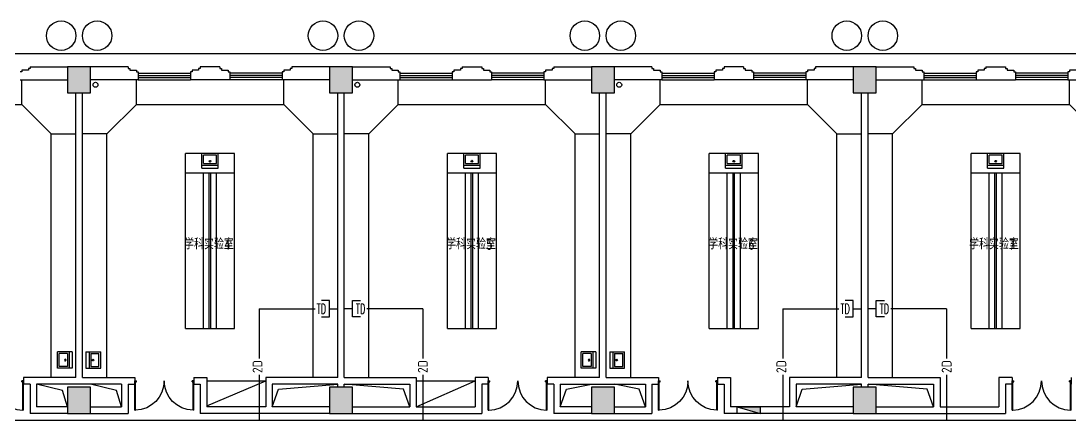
# Model space of a CAD drawing. Extents: x 190999 to 834799, y -200814 to 215286.
# Drawn here: x 586010 to 618085, y 95386 to 107586 of the extents above; entities that cross this region are included whole.
import ezdxf
from ezdxf.enums import TextEntityAlignment as Align

# ---------------------------------------------------------------- set-up
doc = ezdxf.new("R2010")
doc.units = 0
doc.header["$LTSCALE"] = 1000
doc.header["$MEASUREMENT"] = 0
for name, color, linetype in [('00-EQUIP', 3, 'Continuous'), ('00-SIG_TEXT', 7, 'Continuous'), ('00-WIRE-4', 6, 'Continuous'), ('A-墙线', 2, 'Continuous'), ('A-外包装修', 250, 'Continuous'), ('A-外窗', 145, 'Continuous'), ('A-家具', 250, 'Continuous'), ('A-门', 167, 'Continuous'), ('COLUMN', 2, 'Continuous'), ('EQUIP_消火栓', 6, 'Continuous'), ('PUB_HATCH', 250, 'Continuous'), ('房间名称', 7, 'Continuous'), ('桥架', 1, 'Continuous'), ('洞口线', 177, 'Continuous'), ('雨水管', 3, 'Continuous')]:
    doc.layers.add(name, color=color, linetype=linetype)
doc.styles.add('-GBCBIGGBENOR', font='GBENOR.shx', dxfattribs={"bigfont": 'GBCBIG.shx'})
doc.styles.add('_COMPLEX', font='COMPLEX.shx', dxfattribs={"width": 0.5})
doc.styles.add('_TCH_DIM', font='SIMPLEX', dxfattribs={"bigfont": 'GBCBIG'})
doc.styles.get("Standard").update_dxf_attribs({"font": 'simhei.ttf'})
doc.styles.add('zz-1', font='arial.ttf', dxfattribs={"width": 0.8})

# ---------------------------------------------------------------- blocks, each defined once
blk = doc.blocks.new('m1800')
at = {"layer": 'A-墙线'}
for p, q in [((-900, -100), (-900, 100)), ((900, -100), (900, 100))]:
    blk.add_line(p, q, dxfattribs=at)
at = {"layer": 'A-门'}
for p, q in [((-900, 900), (-900, 0)), ((-900, 900), (-880, 900)), ((-880, 900), (-880, 50)), ((880, 900), (880, 50)), ((900, 900), (880, 900)), ((900, 900), (900, 0)), ((-900, 50), (-870, 50)), ((-900, 0), (-850, 0)), ((-870, 50), (-870, 30)), ((-870, 30), (-850, 30)), ((-850, 30), (-850, 0)), ((850, 30), (850, 0)), ((870, 30), (850, 30)), ((900, 0), (850, 0)), ((870, 50), (870, 30)), ((900, 50), (870, 50))]:
    blk.add_line(p, q, dxfattribs=at)
for centre, start, end in [((-900, 0), 0, 88.7267), ((900, 0), 91.2733, 180)]:
    blk.add_arc(centre, 900, start, end, dxfattribs=at)
blk = doc.blocks.new('$TwtSys$00000434')
for p, q in [((-0.5, 0.5), (-0.5, -0.5)), ((-0.5, -0.5), (0.5, 0.5)), ((0.5, 0.5), (-0.5, 0.5)), ((0.5, -0.5), (0.5, 0.5)), ((-0.5, -0.5), (0.5, -0.5))]:
    blk.add_line(p, q)
blk.add_solid([(0.5, -0.5), (0.5, 0.5), (-0.5, -0.5)])
blk = doc.blocks.new('$plan$00001609')
at = {"linetype": 'Continuous'}
for p, q in [((0, -251), (0, 251)), ((0, 251), (450, 251)), ((93, -251), (93, 251)), ((146, -199), (146, 199)), ((146, 199), (397, 199)), ((397, 199), (397, -199)), ((450, 251), (450, -251)), ((0, -251), (450, -251)), ((146, -199), (397, -199))]:
    blk.add_line(p, q, dxfattribs=at)
blk.add_line((238, 2), (238, 0))
blk.add_arc((212, 0), 26, 4.716, 0, dxfattribs=at)
at = {"style": 'zz-1'}
for tag in ['YSIZE', 'XSIZE']:
    blk.add_attdef(tag, (0, 0), '', height=0.5, dxfattribs=at)
blk = doc.blocks.new('_LINKPT1')
at = {"color": 0}
blk.add_line((0, 0), (0, 0), dxfattribs=at)
blk = doc.blocks.new('IO37IMB6')
for p, q in [((-0.5, 0.499), (-0.5, 0.999)), ((0.5, 0.999), (0.5, 0.499)), ((0.5, 0.499), (-0.5, 0.499)), ((0, 0.5), (0, 0))]:
    blk.add_line(p, q)
at = {"xscale": 0.002, "yscale": 0.002, "zscale": 0.002}
for p in [(0, 1.384), (-0.5, 0.499), (0, 0), (0.5, 0.499)]:
    blk.add_blockref('_LINKPT1', p, dxfattribs=at)
at = {"style": '_COMPLEX', "width": 0.6, "flags": 8}
blk.add_attdef('$TEXT$', text='', height=0.6, dxfattribs=at).set_placement((0, 1), align=Align.MIDDLE_CENTER)
at = {"flags": 9}
blk.add_attdef('A', (0, 0), '', height=0.00002, dxfattribs=at)

msp = doc.modelspace()

# ---------------------------------------------------------------- hatches: boundary and pattern name
at = {"layer": 'PUB_HATCH'}
for points in [[(587434.6, 105386.5), (588134.6, 105386.5), (588134.6, 106186.5), (587434.6, 106186.5)], [(595434.6, 105386.5), (596134.6, 105386.5), (596134.6, 106186.5), (595434.6, 106186.5)], [(603434.6, 105386.5), (604134.6, 105386.5), (604134.6, 106186.5), (603434.6, 106186.5)], [(611434.6, 105386.5), (612134.6, 105386.5), (612134.6, 106186.5), (611434.6, 106186.5)], [(587434.6, 95586.5), (588134.6, 95586.5), (588134.6, 96386.5), (587434.6, 96386.5)], [(595434.6, 95586.5), (596134.6, 95586.5), (596134.6, 96386.5), (595434.6, 96386.5)], [(603434.6, 95586.5), (604134.6, 95586.5), (604134.6, 96386.5), (603434.6, 96386.5)], [(611434.6, 95586.5), (612134.6, 95586.5), (612134.6, 96386.5), (611434.6, 96386.5)]]:
    msp.add_hatch(color=256, dxfattribs=at).paths.add_polyline_path(points)

# ---------------------------------------------------------------- linework, layer by layer
at = {"layer": '00-WIRE-4'}
for p, q in [((593284.6, 98786.5), (593284.6, 97270.6)), ((593284.6, 98786.5), (594992.7, 98786.5)), ((598284.6, 98786.5), (596576.4, 98786.5)), ((598284.6, 98786.5), (598284.6, 97270.6)), ((609284.6, 98786.5), (609284.6, 97270.6)), ((609284.6, 98786.5), (610992.7, 98786.5)), ((614284.6, 98786.5), (612576.4, 98786.5)), ((614284.6, 98786.5), (614284.6, 97270.6)), ((593284.6, 96770), (593284.6, 95386.5)), ((598284.6, 96770), (598284.6, 95386.5)), ((609284.6, 96770), (609284.6, 95386.5)), ((614284.6, 96770), (614284.6, 95386.5))]:
    msp.add_line(p, q, dxfattribs=at)
at = {"layer": 'A-墙线'}
for p, q in [((586284.6, 106186.5), (587434.6, 106186.5)), ((586284.6, 106186.5), (586284.6, 106136.5)), ((589284.6, 106186.5), (588134.6, 106186.5)), ((589284.6, 106186.5), (589284.6, 106136.5)), ((592084.6, 106186.5), (591484.6, 106186.5)), ((591484.6, 106186.5), (591484.6, 106136.5)), ((592084.6, 106186.5), (592084.6, 106136.5)), ((595434.6, 106186.5), (594284.6, 106186.5)), ((594284.6, 106186.5), (594284.6, 106136.5)), ((596134.6, 106186.5), (597284.6, 106186.5)), ((597284.6, 106186.5), (597284.6, 106136.5)), ((599484.6, 106186.5), (600084.6, 106186.5)), ((599484.6, 106186.5), (599484.6, 106136.5)), ((600084.6, 106186.5), (600084.6, 106136.5)), ((602284.6, 106186.5), (603434.6, 106186.5)), ((602284.6, 106186.5), (602284.6, 106136.5)), ((605284.6, 106186.5), (604134.6, 106186.5)), ((605284.6, 106186.5), (605284.6, 106136.5)), ((608084.6, 106186.5), (607484.6, 106186.5)), ((607484.6, 106186.5), (607484.6, 106136.5)), ((608084.6, 106186.5), (608084.6, 106136.5)), ((611434.6, 106186.5), (610284.6, 106186.5)), ((610284.6, 106186.5), (610284.6, 106136.5)), ((612134.6, 106186.5), (613284.6, 106186.5)), ((613284.6, 106186.5), (613284.6, 106136.5)), ((615484.6, 106186.5), (616084.6, 106186.5)), ((615484.6, 106186.5), (615484.6, 106136.5)), ((616084.6, 106186.5), (616084.6, 106136.5)), ((586034.6, 106036.5), (585984.6, 106036.5)), ((586034.6, 106086.5), (586034.6, 106036.5)), ((586234.6, 106086.5), (586034.6, 106086.5)), ((586234.6, 106136.5), (586234.6, 106086.5)), ((586284.6, 106136.5), (586234.6, 106136.5)), ((589284.6, 106136.5), (589334.6, 106136.5)), ((589334.6, 106136.5), (589334.6, 106086.5)), ((589334.6, 106086.5), (589534.6, 106086.5)), ((589534.6, 106086.5), (589534.6, 106036.5)), ((589534.6, 106036.5), (589584.6, 106036.5)), ((589584.6, 106036.5), (589584.6, 105786.5)), ((591234.6, 106036.5), (591184.6, 106036.5)), ((591184.6, 106036.5), (591184.6, 105786.5)), ((591234.6, 106086.5), (591234.6, 106036.5)), ((591434.6, 106086.5), (591234.6, 106086.5)), ((591434.6, 106136.5), (591434.6, 106086.5)), ((591484.6, 106136.5), (591434.6, 106136.5)), ((592084.6, 106136.5), (592134.6, 106136.5)), ((592134.6, 106136.5), (592134.6, 106086.5)), ((592134.6, 106086.5), (592334.6, 106086.5)), ((592334.6, 106086.5), (592334.6, 106036.5)), ((592334.6, 106036.5), (592384.6, 106036.5)), ((592384.6, 106036.5), (592384.6, 105786.5)), ((594034.6, 106036.5), (593984.6, 106036.5)), ((593984.6, 106036.5), (593984.6, 105786.5)), ((594034.6, 106086.5), (594034.6, 106036.5)), ((594234.6, 106086.5), (594034.6, 106086.5)), ((594234.6, 106136.5), (594234.6, 106086.5)), ((594284.6, 106136.5), (594234.6, 106136.5)), ((597284.6, 106136.5), (597334.6, 106136.5)), ((597334.6, 106136.5), (597334.6, 106086.5)), ((597334.6, 106086.5), (597534.6, 106086.5)), ((597534.6, 106086.5), (597534.6, 106036.5)), ((597534.6, 106036.5), (597584.6, 106036.5)), ((597584.6, 106036.5), (597584.6, 105786.5)), ((599234.6, 106036.5), (599184.6, 106036.5)), ((599184.6, 106036.5), (599184.6, 105786.5)), ((599234.6, 106086.5), (599234.6, 106036.5)), ((599434.6, 106086.5), (599234.6, 106086.5)), ((599434.6, 106136.5), (599434.6, 106086.5)), ((599484.6, 106136.5), (599434.6, 106136.5)), ((600084.6, 106136.5), (600134.6, 106136.5)), ((600134.6, 106136.5), (600134.6, 106086.5)), ((600134.6, 106086.5), (600334.6, 106086.5)), ((600334.6, 106086.5), (600334.6, 106036.5)), ((600334.6, 106036.5), (600384.6, 106036.5)), ((600384.6, 106036.5), (600384.6, 105786.5)), ((602034.6, 106036.5), (601984.6, 106036.5)), ((601984.6, 106036.5), (601984.6, 105786.5)), ((602034.6, 106086.5), (602034.6, 106036.5)), ((602234.6, 106086.5), (602034.6, 106086.5)), ((602234.6, 106136.5), (602234.6, 106086.5)), ((602284.6, 106136.5), (602234.6, 106136.5)), ((605284.6, 106136.5), (605334.6, 106136.5)), ((605334.6, 106136.5), (605334.6, 106086.5)), ((605334.6, 106086.5), (605534.6, 106086.5)), ((605534.6, 106086.5), (605534.6, 106036.5)), ((605534.6, 106036.5), (605584.6, 106036.5)), ((605584.6, 106036.5), (605584.6, 105786.5)), ((607234.6, 106036.5), (607184.6, 106036.5)), ((607184.6, 106036.5), (607184.6, 105786.5)), ((607234.6, 106086.5), (607234.6, 106036.5)), ((607434.6, 106086.5), (607234.6, 106086.5)), ((607434.6, 106136.5), (607434.6, 106086.5)), ((607484.6, 106136.5), (607434.6, 106136.5)), ((608084.6, 106136.5), (608134.6, 106136.5)), ((608134.6, 106136.5), (608134.6, 106086.5)), ((608134.6, 106086.5), (608334.6, 106086.5)), ((608334.6, 106086.5), (608334.6, 106036.5)), ((608334.6, 106036.5), (608384.6, 106036.5)), ((608384.6, 106036.5), (608384.6, 105786.5)), ((610034.6, 106036.5), (609984.6, 106036.5)), ((609984.6, 106036.5), (609984.6, 105786.5)), ((610034.6, 106086.5), (610034.6, 106036.5)), ((610234.6, 106086.5), (610034.6, 106086.5)), ((610234.6, 106136.5), (610234.6, 106086.5)), ((610284.6, 106136.5), (610234.6, 106136.5)), ((613284.6, 106136.5), (613334.6, 106136.5)), ((613334.6, 106136.5), (613334.6, 106086.5)), ((613334.6, 106086.5), (613534.6, 106086.5)), ((613534.6, 106086.5), (613534.6, 106036.5)), ((613534.6, 106036.5), (613584.6, 106036.5)), ((613584.6, 106036.5), (613584.6, 105786.5)), ((615234.6, 106036.5), (615184.6, 106036.5)), ((615184.6, 106036.5), (615184.6, 105786.5)), ((615234.6, 106086.5), (615234.6, 106036.5)), ((615434.6, 106086.5), (615234.6, 106086.5)), ((615434.6, 106136.5), (615434.6, 106086.5)), ((615484.6, 106136.5), (615434.6, 106136.5)), ((616084.6, 106136.5), (616134.6, 106136.5)), ((616134.6, 106136.5), (616134.6, 106086.5)), ((616134.6, 106086.5), (616334.6, 106086.5)), ((616334.6, 106086.5), (616334.6, 106036.5)), ((616334.6, 106036.5), (616384.6, 106036.5)), ((616384.6, 106036.5), (616384.6, 105786.5)), ((618034.6, 106036.5), (617984.6, 106036.5)), ((617984.6, 106036.5), (617984.6, 105786.5)), ((618034.6, 106086.5), (618034.6, 106036.5)), ((618234.6, 106086.5), (618034.6, 106086.5)), ((585984.6, 105786.5), (587434.6, 105786.5)), ((589584.6, 105786.5), (588134.6, 105786.5)), ((592384.6, 105786.5), (591184.6, 105786.5)), ((595434.6, 105786.5), (593984.6, 105786.5)), ((596134.6, 105786.5), (597584.6, 105786.5)), ((599184.6, 105786.5), (600384.6, 105786.5)), ((601984.6, 105786.5), (603434.6, 105786.5)), ((605584.6, 105786.5), (604134.6, 105786.5)), ((608384.6, 105786.5), (607184.6, 105786.5)), ((611434.6, 105786.5), (609984.6, 105786.5)), ((612134.6, 105786.5), (613584.6, 105786.5)), ((615184.6, 105786.5), (616384.6, 105786.5)), ((617984.6, 105786.5), (619434.6, 105786.5)), ((587684.6, 96686.5), (587684.6, 105386.5)), ((587884.6, 96686.5), (587884.6, 105386.5)), ((595684.6, 96686.5), (595684.6, 105386.5)), ((595884.6, 96686.5), (595884.6, 105386.5)), ((603684.6, 96686.5), (603684.6, 105386.5)), ((603884.6, 96686.5), (603884.6, 105386.5)), ((611684.6, 96686.5), (611684.6, 105386.5)), ((611884.6, 96686.5), (611884.6, 105386.5)), ((587684.6, 96686.5), (586084.6, 96686.5)), ((587884.6, 96686.5), (589484.6, 96686.5)), ((591284.6, 96686.5), (591684.6, 96686.5)), ((591684.6, 96686.5), (591684.6, 95786.5)), ((600284.6, 96686.5), (599884.6, 96686.5)), ((599884.6, 96686.5), (599884.6, 95786.5)), ((603684.6, 96686.5), (602084.6, 96686.5)), ((603884.6, 96686.5), (605484.6, 96686.5)), ((607284.6, 96686.5), (607684.6, 96686.5)), ((607684.6, 96686.5), (607684.6, 95786.5)), ((616284.6, 96686.5), (615884.6, 96686.5)), ((615884.6, 96686.5), (615884.6, 95786.5)), ((586284.6, 96486.5), (586084.6, 96486.5)), ((586284.6, 96486.5), (586284.6, 95586.5)), ((589084.6, 96486.5), (586484.6, 96486.5)), ((586484.6, 96486.5), (586484.6, 95786.5)), ((589084.6, 96486.5), (589084.6, 95786.5)), ((589284.6, 96486.5), (589484.6, 96486.5)), ((589284.6, 96486.5), (589284.6, 95586.5)), ((591284.6, 96486.5), (591484.6, 96486.5)), ((591484.6, 96486.5), (591484.6, 95586.5)), ((595684.6, 96386.5), (595684.6, 96486.5)), ((595884.6, 96386.5), (595884.6, 96486.5)), ((600284.6, 96486.5), (600084.6, 96486.5)), ((600084.6, 96486.5), (600084.6, 95586.5)), ((602284.6, 96486.5), (602084.6, 96486.5)), ((602284.6, 96486.5), (602284.6, 95586.5)), ((602484.6, 96486.5), (605084.6, 96486.5)), ((602484.6, 96486.5), (602484.6, 95786.5)), ((605084.6, 96486.5), (605084.6, 95786.5)), ((605284.6, 96486.5), (605484.6, 96486.5)), ((605284.6, 96486.5), (605284.6, 95586.5)), ((607284.6, 96486.5), (607484.6, 96486.5)), ((607484.6, 96486.5), (607484.6, 95586.5)), ((611684.6, 96386.5), (611684.6, 96486.5)), ((611884.6, 96386.5), (611884.6, 96486.5)), ((616284.6, 96486.5), (616084.6, 96486.5)), ((616084.6, 96486.5), (616084.6, 95586.5)), ((587434.6, 95586.5), (586284.6, 95586.5)), ((587434.6, 95786.5), (586484.6, 95786.5)), ((588134.6, 95786.5), (589084.6, 95786.5)), ((588134.6, 95586.5), (589284.6, 95586.5)), ((595434.6, 95586.5), (591484.6, 95586.5)), ((593484.6, 95786.5), (591684.6, 95786.5)), ((595434.6, 95786.5), (593684.6, 95786.5)), ((596134.6, 95786.5), (597884.6, 95786.5)), ((596134.6, 95586.5), (600084.6, 95586.5)), ((598084.6, 95786.5), (599884.6, 95786.5)), ((603434.6, 95586.5), (602284.6, 95586.5)), ((603434.6, 95786.5), (602484.6, 95786.5)), ((604134.6, 95786.5), (605084.6, 95786.5)), ((604134.6, 95586.5), (605284.6, 95586.5)), ((611434.6, 95586.5), (607484.6, 95586.5)), ((611434.6, 95786.5), (609684.6, 95786.5)), ((612134.6, 95786.5), (613884.6, 95786.5)), ((612134.6, 95586.5), (616084.6, 95586.5))]:
    msp.add_line(p, q, dxfattribs=at)
for points in [[(595684.6, 96686.5), (593484.6, 96686.5), (593484.6, 95786.5)], [(595884.6, 96686.5), (598084.6, 96686.5), (598084.6, 95786.5)], [(611684.6, 96686.5), (609484.6, 96686.5), (609484.6, 95786.5), (607684.6, 95786.5)], [(611884.6, 96686.5), (614084.6, 96686.5), (614084.6, 95786.5), (615884.6, 95786.5)], [(595684.6, 96486.5), (593684.6, 96486.5), (593684.6, 95786.5)], [(595884.6, 96486.5), (597884.6, 96486.5), (597884.6, 95786.5)], [(611684.6, 96486.5), (609684.6, 96486.5), (609684.6, 95786.5)], [(611884.6, 96486.5), (613884.6, 96486.5), (613884.6, 95786.5)]]:
    msp.add_lwpolyline(points, dxfattribs=at)
at = {"layer": 'A-外包装修'}
msp.add_line((628484.6, 106586.5), (564834.6, 106586.5), dxfattribs=at)
for centre in [(587234.6, 107136.5), (588334.6, 107136.5), (595234.6, 107136.5), (596334.6, 107136.5), (603234.6, 107136.5), (604334.6, 107136.5), (611234.6, 107136.5), (612334.6, 107136.5)]:
    msp.add_circle(centre, 450, dxfattribs=at)
at = {"layer": 'A-外窗'}
for p, q in [((589584.6, 105986.5), (591184.6, 105986.5)), ((589584.6, 105916.5), (591184.6, 105916.5)), ((589584.6, 105856.5), (591184.6, 105856.5)), ((593984.6, 105986.5), (592384.6, 105986.5)), ((593984.6, 105916.5), (592384.6, 105916.5)), ((593984.6, 105856.5), (592384.6, 105856.5)), ((597584.6, 105986.5), (599184.6, 105986.5)), ((597584.6, 105916.5), (599184.6, 105916.5)), ((597584.6, 105856.5), (599184.6, 105856.5)), ((601984.6, 105986.5), (600384.6, 105986.5)), ((601984.6, 105916.5), (600384.6, 105916.5)), ((601984.6, 105856.5), (600384.6, 105856.5)), ((605584.6, 105986.5), (607184.6, 105986.5)), ((605584.6, 105916.5), (607184.6, 105916.5)), ((605584.6, 105856.5), (607184.6, 105856.5)), ((609984.6, 105986.5), (608384.6, 105986.5)), ((609984.6, 105916.5), (608384.6, 105916.5)), ((609984.6, 105856.5), (608384.6, 105856.5)), ((613584.6, 105986.5), (615184.6, 105986.5)), ((613584.6, 105916.5), (615184.6, 105916.5)), ((613584.6, 105856.5), (615184.6, 105856.5)), ((617984.6, 105986.5), (616384.6, 105986.5)), ((617984.6, 105916.5), (616384.6, 105916.5)), ((617984.6, 105856.5), (616384.6, 105856.5)), ((589584.6, 105786.5), (591184.6, 105786.5)), ((593984.6, 105786.5), (592384.6, 105786.5)), ((597584.6, 105786.5), (599184.6, 105786.5)), ((601984.6, 105786.5), (600384.6, 105786.5)), ((605584.6, 105786.5), (607184.6, 105786.5)), ((609984.6, 105786.5), (608384.6, 105786.5)), ((613584.6, 105786.5), (615184.6, 105786.5)), ((617984.6, 105786.5), (616384.6, 105786.5))]:
    msp.add_line(p, q, dxfattribs=at)
at = {"layer": 'A-家具'}
for p, q in [((586034.6, 105036.5), (586034.6, 105786.5)), ((589534.6, 105036.5), (589534.6, 105786.5)), ((594034.6, 105036.5), (594034.6, 105786.5)), ((597534.6, 105036.5), (597534.6, 105786.5)), ((602034.6, 105036.5), (602034.6, 105786.5)), ((605534.6, 105036.5), (605534.6, 105786.5)), ((610034.6, 105036.5), (610034.6, 105786.5)), ((613534.6, 105036.5), (613534.6, 105786.5)), ((618034.6, 105036.5), (618034.6, 105786.5)), ((581534.6, 105036.5), (586034.6, 105036.5)), ((586034.6, 105036.5), (586934.6, 104136.5)), ((589534.6, 105036.5), (588634.6, 104136.5)), ((589534.6, 105036.5), (594034.6, 105036.5)), ((594034.6, 105036.5), (594934.6, 104136.5)), ((597534.6, 105036.5), (596634.6, 104136.5)), ((597534.6, 105036.5), (602034.6, 105036.5)), ((602034.6, 105036.5), (602934.6, 104136.5)), ((605534.6, 105036.5), (604634.6, 104136.5)), ((605534.6, 105036.5), (610034.6, 105036.5)), ((610034.6, 105036.5), (610934.6, 104136.5)), ((613534.6, 105036.5), (612634.6, 104136.5)), ((613534.6, 105036.5), (618034.6, 105036.5)), ((618034.6, 105036.5), (618934.6, 104136.5)), ((586934.6, 96686.5), (586934.6, 104136.5)), ((586934.6, 104136.5), (587684.6, 104136.5)), ((588634.6, 104136.5), (587884.6, 104136.5)), ((588634.6, 96686.5), (588634.6, 104136.5)), ((594934.6, 96686.5), (594934.6, 104136.5)), ((594934.6, 104136.5), (595684.6, 104136.5)), ((596634.6, 104136.5), (595884.6, 104136.5)), ((596634.6, 96686.5), (596634.6, 104136.5)), ((602934.6, 96686.5), (602934.6, 104136.5)), ((602934.6, 104136.5), (603684.6, 104136.5)), ((604634.6, 104136.5), (603884.6, 104136.5)), ((604634.6, 96686.5), (604634.6, 104136.5)), ((610934.6, 96686.5), (610934.6, 104136.5)), ((610934.6, 104136.5), (611684.6, 104136.5)), ((612634.6, 104136.5), (611884.6, 104136.5)), ((612634.6, 96686.5), (612634.6, 104136.5)), ((591034.6, 98186.5), (591034.6, 103536.5)), ((592534.6, 103536.5), (591034.6, 103536.5)), ((592534.6, 98186.5), (592534.6, 103536.5)), ((599034.6, 98186.5), (599034.6, 103536.5)), ((600534.6, 103536.5), (599034.6, 103536.5)), ((600534.6, 98186.5), (600534.6, 103536.5)), ((607034.6, 98186.5), (607034.6, 103536.5)), ((608534.6, 103536.5), (607034.6, 103536.5)), ((608534.6, 98186.5), (608534.6, 103536.5)), ((615034.6, 98186.5), (615034.6, 103536.5)), ((616534.6, 103536.5), (615034.6, 103536.5)), ((616534.6, 98186.5), (616534.6, 103536.5)), ((592534.6, 102936.5), (591034.6, 102936.5)), ((591584.6, 98186.5), (591584.6, 102936.5)), ((591759.6, 98186.5), (591759.6, 102936.5)), ((591809.6, 98186.5), (591809.6, 102936.5)), ((591984.6, 98186.5), (591984.6, 102936.5)), ((600534.6, 102936.5), (599034.6, 102936.5)), ((599584.6, 98186.5), (599584.6, 102936.5)), ((599759.6, 98186.5), (599759.6, 102936.5)), ((599809.6, 98186.5), (599809.6, 102936.5)), ((599984.6, 98186.5), (599984.6, 102936.5)), ((608534.6, 102936.5), (607034.6, 102936.5)), ((607584.6, 98186.5), (607584.6, 102936.5)), ((607759.6, 98186.5), (607759.6, 102936.5)), ((607809.6, 98186.5), (607809.6, 102936.5)), ((607984.6, 98186.5), (607984.6, 102936.5)), ((616534.6, 102936.5), (615034.6, 102936.5)), ((615584.6, 98186.5), (615584.6, 102936.5)), ((615759.6, 98186.5), (615759.6, 102936.5)), ((615809.6, 98186.5), (615809.6, 102936.5)), ((615984.6, 98186.5), (615984.6, 102936.5)), ((591034.6, 98186.5), (592534.6, 98186.5)), ((599034.6, 98186.5), (600534.6, 98186.5)), ((607034.6, 98186.5), (608534.6, 98186.5)), ((615034.6, 98186.5), (616534.6, 98186.5)), ((591684.6, 96586.5), (593484.6, 96586.5)), ((591684.6, 95824.6), (593484.6, 96586.5)), ((598084.6, 96586.5), (599884.6, 96586.5)), ((598084.6, 95786.5), (599884.6, 96586.5))]:
    msp.add_line(p, q, dxfattribs=at)
at = {"layer": 'COLUMN'}
for p, q in [((588134.6, 106186.5), (587434.6, 106186.5)), ((587434.6, 106186.5), (587434.6, 105386.5)), ((588134.6, 105386.5), (588134.6, 106186.5)), ((596134.6, 106186.5), (595434.6, 106186.5)), ((595434.6, 106186.5), (595434.6, 105386.5)), ((596134.6, 105386.5), (596134.6, 106186.5)), ((604134.6, 106186.5), (603434.6, 106186.5)), ((603434.6, 106186.5), (603434.6, 105386.5)), ((604134.6, 105386.5), (604134.6, 106186.5)), ((612134.6, 106186.5), (611434.6, 106186.5)), ((611434.6, 106186.5), (611434.6, 105386.5)), ((612134.6, 105386.5), (612134.6, 106186.5)), ((587434.6, 105386.5), (588134.6, 105386.5)), ((595434.6, 105386.5), (596134.6, 105386.5)), ((603434.6, 105386.5), (604134.6, 105386.5)), ((611434.6, 105386.5), (612134.6, 105386.5)), ((588134.6, 96386.5), (587434.6, 96386.5)), ((587434.6, 96386.5), (587434.6, 95586.5)), ((588134.6, 95586.5), (588134.6, 96386.5)), ((596134.6, 96386.5), (595434.6, 96386.5)), ((595434.6, 96386.5), (595434.6, 95586.5)), ((596134.6, 95586.5), (596134.6, 96386.5)), ((604134.6, 96386.5), (603434.6, 96386.5)), ((603434.6, 96386.5), (603434.6, 95586.5)), ((604134.6, 95586.5), (604134.6, 96386.5)), ((612134.6, 96386.5), (611434.6, 96386.5)), ((611434.6, 96386.5), (611434.6, 95586.5)), ((612134.6, 95586.5), (612134.6, 96386.5)), ((587434.6, 95586.5), (588134.6, 95586.5)), ((595434.6, 95586.5), (596134.6, 95586.5)), ((603434.6, 95586.5), (604134.6, 95586.5)), ((611434.6, 95586.5), (612134.6, 95586.5))]:
    msp.add_line(p, q, dxfattribs=at)
at = {"layer": '桥架'}
msp.add_line((564784.6, 95386.5), (632384.6, 95386.5), dxfattribs=at)
at = {"layer": '洞口线', "ltscale": 2}
for points in [[(587434.6, 95786.5), (587280.5, 96284.8), (586484.6, 96486.5)], [(589084.6, 95786.5), (588930.5, 96284.8), (588134.6, 96486.5)], [(593684.6, 95786.5), (593876.2, 96325.5), (595684.6, 96486.5)], [(597884.6, 95786.5), (597692.9, 96325.5), (595884.6, 96486.5)], [(602484.6, 95786.5), (602676.2, 96325.5), (603434.6, 96486.5)], [(605084.6, 95786.5), (604892.9, 96325.5), (604134.6, 96486.5)], [(609684.6, 95786.5), (609876.2, 96325.5), (611684.6, 96486.5)], [(613884.6, 95786.5), (613692.9, 96325.5), (611884.6, 96486.5)]]:
    msp.add_lwpolyline(points, dxfattribs=at)
at = {"layer": '雨水管'}
for centre in [(588284.6, 105636.5), (596284.6, 105636.5), (604284.6, 105636.5)]:
    msp.add_circle(centre, 75, dxfattribs=at)

# ---------------------------------------------------------------- block references
at = {"layer": '00-EQUIP'}
ref = msp.add_blockref('IO37IMB6', (595684.6, 98786.5), dxfattribs=dict(at, xscale=-500, yscale=500, zscale=500, rotation=90))
ref.add_attrib('$TEXT$', 'TD', dxfattribs={"layer": '0', "height": 300, "style": '_COMPLEX', "width": 0.6, "flags": 8}).set_placement((595184.6, 98786.5), align=Align.MIDDLE_CENTER)
ref = msp.add_blockref('IO37IMB6', (595884.6, 98786.5), dxfattribs=dict(at, xscale=500, yscale=500, zscale=500, rotation=270))
ref.add_attrib('$TEXT$', 'TD', dxfattribs={"layer": '0', "height": 300, "style": '_COMPLEX', "width": 0.6, "flags": 8}).set_placement((596384.6, 98786.5), align=Align.MIDDLE_CENTER)
ref = msp.add_blockref('IO37IMB6', (611684.6, 98786.5), dxfattribs=dict(at, xscale=-500, yscale=500, zscale=500, rotation=90))
ref.add_attrib('$TEXT$', 'TD', dxfattribs={"layer": '0', "height": 300, "style": '_COMPLEX', "width": 0.6, "flags": 8}).set_placement((611184.6, 98786.5), align=Align.MIDDLE_CENTER)
ref = msp.add_blockref('IO37IMB6', (611884.6, 98786.5), dxfattribs=dict(at, xscale=500, yscale=500, zscale=500, rotation=270))
ref.add_attrib('$TEXT$', 'TD', dxfattribs={"layer": '0', "height": 300, "style": '_COMPLEX', "width": 0.6, "flags": 8}).set_placement((612384.6, 98786.5), align=Align.MIDDLE_CENTER)
at = {"layer": 'A-家具', "yscale": -1, "rotation": 90.00000000000001}
for p in [(591784.6, 103086.5), (599784.6, 103086.5), (607784.6, 103086.5), (615784.6, 103086.5)]:
    msp.add_blockref('$plan$00001609', p, dxfattribs=at)
at = {"layer": 'A-家具', "rotation": 180.0000000000001}
for p in [(587574.3, 97220.2), (603574.3, 97220.2)]:
    msp.add_blockref('$plan$00001609', p, dxfattribs=at)
at = {"layer": 'A-家具', "yscale": -1}
for p in [(587994.8, 97220.2), (603994.8, 97220.2)]:
    msp.add_blockref('$plan$00001609', p, dxfattribs=at)
at = {"layer": 'A-门', "rotation": 180}
for p in [(585184.6, 96586.5), (601184.6, 96586.5), (617184.6, 96586.5)]:
    msp.add_blockref('m1800', p, dxfattribs=at)
at = {"layer": 'A-门', "xscale": -1, "rotation": 180}
for p in [(590384.6, 96586.5), (606384.6, 96586.5)]:
    msp.add_blockref('m1800', p, dxfattribs=at)
at = {"layer": 'EQUIP_消火栓', "xscale": -700, "yscale": 200, "zscale": 700, "rotation": 180}
msp.add_blockref('$TwtSys$00000434', (608234.9, 95686.5), dxfattribs=at)

# ---------------------------------------------------------------- texts
at = {"layer": '00-SIG_TEXT', "style": '-GBCBIGGBENOR'}
for p in [(593234.6, 97020.3), (598284.6, 97020.3), (609234.6, 97020.3), (614284.6, 97020.3)]:
    msp.add_text('2D', height=300, rotation=90, dxfattribs=at).set_placement(p, align=Align.MIDDLE_CENTER)
at = {"layer": '房间名称', "style": '_TCH_DIM'}
for p in [(590991.1, 100604.8), (598996.1, 100604.8), (607001.1, 100604.8), (614970.6, 100604.8)]:
    msp.add_text('学科实验室', height=337.59, dxfattribs=at).set_placement(p)
at = {"layer": '房间名称', "style": '_TCH_DIM', "width": 0.705882}
for s, p in [('4', (592219.8, 100604.8)), ('5', (600224.8, 100604.8)), ('6', (608229.8, 100604.8)), ('7', (616199.3, 100604.8))]:
    msp.add_text(s, height=297.5, dxfattribs=at).set_placement(p)

doc.saveas('drawing.dxf')
